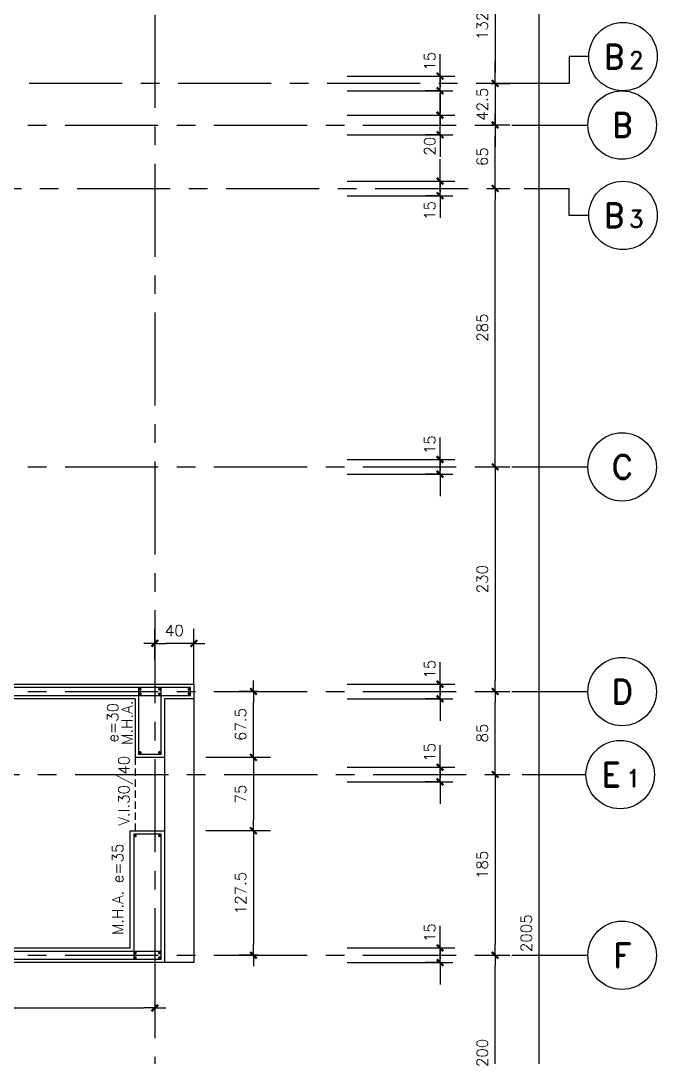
# Model space of a CAD drawing. Header units: millimetres. Extents: x -656330 to -652130, y 68248 to 71298.
# Drawn here: x -653562 to -652911, y 69704 to 70765 of the extents above; entities that cross this region are included whole.
import ezdxf
from ezdxf.enums import TextEntityAlignment as Align

# ---------------------------------------------------------------- set-up
doc = ezdxf.new("R2010")
doc.units = ezdxf.units.MM
doc.header["$LTSCALE"] = 30
doc.linetypes.add('CENTER', pattern=[50.8, 31.75, -6.35, 6.35, -6.35])
doc.linetypes.add('DASHED', pattern=[0.75, 0.5, -0.25])
for name, color, linetype in [('A-LINEA 015', 6, 'Continuous'), ('BORDE DE LOSAS', 3, 'Continuous'), ('COTAS', 5, 'Continuous'), ('Cotas2', 1, 'Continuous'), ('EJES', 1, 'CENTER'), ('MALLA', 1, 'Continuous'), ('MUROS', 5, 'Continuous'), ('SEGMENTOS1', 2, 'DASHED'), ('TEXTOS1', 9, 'Continuous'), ('VIGAS', 3, 'Continuous')]:
    doc.layers.add(name, color=color, linetype=linetype)
doc.styles.add('ROMAND', font='romand')
doc.styles.add('ROMANS', font='romans')
doc.dimstyles.new('ING-50', dxfattribs={"dimscale": 5, "dimtxt": 2.25, "dimasz": 2.25, "dimexe": 3, "dimexo": 0, "dimgap": 1.5, "dimtad": 1, "dimdec": 1, "dimzin": 12, "dimdsep": 46, "dimtxsty": 'ROMANS', "dimblk1": 'TICK1', "dimblk2": 'TICK1', "dimsah": 1, "dimcen": 0.09, "dimclrd": 2, "dimclre": 1, "dimclrt": 3, "dimadec": 1, "dimazin": 3, "dimtfac": 1, "dimtdec": 1, "dimtix": 1, "dimtmove": 2, "dimatfit": 3, "dimfxl": 3, "dimtolj": 1, "dimtzin": 12, "dimarcsym": 0})

# ---------------------------------------------------------------- blocks, each defined once
blk = doc.blocks.new('EJE-1')
at = {"color": 3, "linetype": 'Continuous'}
blk.add_circle((0, 0), 35, dxfattribs=at)
at = {"color": 5, "linetype": 'Continuous', "style": 'ROMAND'}
blk.add_attdef('0', text='', height=25, dxfattribs=at).set_placement((0.2, 0), align=Align.MIDDLE)
blk = doc.blocks.new('TICK1')
at = {"color": 2}
for points in [[(0, 0), (-1, 0)], [(0, 0), (1, 0)]]:
    blk.add_lwpolyline(points, dxfattribs=at)
at = {"color": 2, "const_width": 0.2}
blk.add_lwpolyline([(-0.3, -0.3), (0.3, 0.3)], dxfattribs=at)
blk = doc.blocks.new('*D19')
at = {"layer": 'COTAS', "color": 2, "lineweight": -2}
for p, q in [((-653132.8, 70097), (-653132.8, 70108.3)), ((-653132.8, 70070.8), (-653132.8, 70085.8)), ((-653132.8, 70059.5), (-653132.8, 70048.3))]:
    blk.add_line(p, q, dxfattribs=at)
at = {"layer": 'COTAS', "color": 1, "lineweight": -2}
for p, q in [((-653132.8, 70085.8), (-653117.8, 70085.8)), ((-653132.8, 70070.8), (-653147.8, 70070.8))]:
    blk.add_line(p, q, dxfattribs=at)
at = {"layer": 'Defpoints', "color": 0}
for p in [(-653132.8, 70085.8), (-653132.8, 70085.8), (-653132.8, 70070.8)]:
    blk.add_point(p, dxfattribs=at)
at = {"layer": 'COTAS', "color": 2, "lineweight": -2, "xscale": 11.25, "yscale": 11.25, "zscale": 11.25}
for p, rotation in [((-653132.8, 70085.8), 270), ((-653132.8, 70070.8), 90)]:
    blk.add_blockref('TICK1', p, dxfattribs=dict(at, rotation=rotation))
at = {"layer": 'COTAS', "color": 3, "insert": (-653143.3, 70101), "char_height": 11.25, "attachment_point": 5, "rotation": 90, "style": 'ROMANS'}
blk.add_mtext('\\A1;15', dxfattribs=at)
blk = doc.blocks.new('*D25')
at = {"layer": 'COTAS', "color": 1, "lineweight": -2}
for p, q in [((-653081, 70658.3), (-653061.5, 70658.3)), ((-653081, 70593.3), (-653061.5, 70593.3))]:
    blk.add_line(p, q, dxfattribs=at)
at = {"layer": 'COTAS', "color": 2, "lineweight": -2}
blk.add_line((-653076.5, 70604.5), (-653076.5, 70647), dxfattribs=at)
at = {"layer": 'Defpoints', "color": 0}
for p in [(-653081, 70658.3), (-653076.5, 70658.3), (-653081, 70593.3)]:
    blk.add_point(p, dxfattribs=at)
at = {"layer": 'COTAS', "color": 2, "lineweight": -2, "xscale": 11.25, "yscale": 11.25, "zscale": 11.25}
for p, rotation in [((-653076.5, 70658.3), 90), ((-653076.5, 70593.3), 270)]:
    blk.add_blockref('TICK1', p, dxfattribs=dict(at, rotation=rotation))
at = {"layer": 'COTAS', "color": 3, "insert": (-653089.6, 70625.8), "char_height": 11.25, "attachment_point": 5, "rotation": 90, "style": 'ROMANS'}
blk.add_mtext('\\A1;65', dxfattribs=at)
blk = doc.blocks.new('*D26')
at = {"layer": 'COTAS', "color": 1, "lineweight": -2}
for p, q in [((-653081, 70308.3), (-653061.5, 70308.3)), ((-653081, 70078.3), (-653061.5, 70078.3))]:
    blk.add_line(p, q, dxfattribs=at)
at = {"layer": 'COTAS', "color": 2, "lineweight": -2}
blk.add_line((-653076.5, 70297), (-653076.5, 70089.5), dxfattribs=at)
at = {"layer": 'Defpoints', "color": 0}
for p in [(-653081, 70308.3), (-653081, 70078.3), (-653076.5, 70078.3)]:
    blk.add_point(p, dxfattribs=at)
at = {"layer": 'COTAS', "color": 2, "lineweight": -2, "xscale": 11.25, "yscale": 11.25, "zscale": 11.25}
for p, rotation in [((-653076.5, 70308.3), 90), ((-653076.5, 70078.3), 270)]:
    blk.add_blockref('TICK1', p, dxfattribs=dict(at, rotation=rotation))
at = {"layer": 'COTAS', "color": 3, "insert": (-653089.6, 70193.3), "char_height": 11.25, "attachment_point": 5, "rotation": 90, "style": 'ROMANS'}
blk.add_mtext('\\A1;230', dxfattribs=at)
blk = doc.blocks.new('*D27')
at = {"layer": 'COTAS', "color": 1, "lineweight": -2}
for p, q in [((-653081, 70078.3), (-653061.5, 70078.3)), ((-653081, 69993.3), (-653061.5, 69993.3))]:
    blk.add_line(p, q, dxfattribs=at)
at = {"layer": 'COTAS', "color": 2, "lineweight": -2}
blk.add_line((-653076.5, 70004.5), (-653076.5, 70067), dxfattribs=at)
at = {"layer": 'Defpoints', "color": 0}
for p in [(-653081, 70078.3), (-653076.5, 70078.3), (-653081, 69993.3)]:
    blk.add_point(p, dxfattribs=at)
at = {"layer": 'COTAS', "color": 2, "lineweight": -2, "xscale": 11.25, "yscale": 11.25, "zscale": 11.25}
for p, rotation in [((-653076.5, 70078.3), 90), ((-653076.5, 69993.3), 270)]:
    blk.add_blockref('TICK1', p, dxfattribs=dict(at, rotation=rotation))
at = {"layer": 'COTAS', "color": 3, "insert": (-653089.6, 70035.8), "char_height": 11.25, "attachment_point": 5, "rotation": 90, "style": 'ROMANS'}
blk.add_mtext('\\A1;85', dxfattribs=at)
blk = doc.blocks.new('*D31')
at = {"layer": 'COTAS', "color": 1, "lineweight": -2}
for p, q in [((-653036, 70833.3), (-653016.5, 70833.3)), ((-653036, 68828.3), (-653016.5, 68828.3))]:
    blk.add_line(p, q, dxfattribs=at)
at = {"layer": 'COTAS', "color": 2, "lineweight": -2}
blk.add_line((-653031.5, 68839.5), (-653031.5, 70822), dxfattribs=at)
at = {"layer": 'Defpoints', "color": 0}
for p in [(-653036, 70833.3), (-653031.5, 70833.3), (-653036, 68828.3)]:
    blk.add_point(p, dxfattribs=at)
at = {"layer": 'COTAS', "color": 2, "lineweight": -2, "xscale": 11.25, "yscale": 11.25, "zscale": 11.25}
for p, rotation in [((-653031.5, 70833.3), 90), ((-653031.5, 68828.3), 270)]:
    blk.add_blockref('TICK1', p, dxfattribs=dict(at, rotation=rotation))
at = {"layer": 'COTAS', "color": 3, "insert": (-653044.6, 69830.8), "char_height": 11.25, "attachment_point": 5, "rotation": 90, "style": 'ROMANS'}
blk.add_mtext('\\A1;2005', dxfattribs=at)
blk = doc.blocks.new('eje-3')
at = {"color": 3, "linetype": 'Continuous'}
blk.add_circle((0, 0), 35, dxfattribs=at)
at = {"color": 5, "linetype": 'Continuous', "style": 'ROMAND'}
for height, p in [(25, (-9.2, 0)), (18, (13.7, -3.6))]:
    blk.add_attdef('0', text='', height=height, dxfattribs=at).set_placement(p, align=Align.MIDDLE)
blk = doc.blocks.new('*D90')
at = {"layer": 'COTAS', "color": 2, "lineweight": -2}
for p, q in [((-653132.8, 70012), (-653132.8, 70023.3)), ((-653132.8, 69985.8), (-653132.8, 70000.8)), ((-653132.8, 69974.5), (-653132.8, 69963.3))]:
    blk.add_line(p, q, dxfattribs=at)
at = {"layer": 'COTAS', "color": 1, "lineweight": -2}
for p, q in [((-653132.8, 70000.8), (-653117.8, 70000.8)), ((-653132.8, 69985.8), (-653147.8, 69985.8))]:
    blk.add_line(p, q, dxfattribs=at)
at = {"layer": 'Defpoints', "color": 0}
for p in [(-653132.8, 70000.8), (-653132.8, 70000.8), (-653132.8, 69985.8)]:
    blk.add_point(p, dxfattribs=at)
at = {"layer": 'COTAS', "color": 2, "lineweight": -2, "xscale": 11.25, "yscale": 11.25, "zscale": 11.25}
for p, rotation in [((-653132.8, 70000.8), 270), ((-653132.8, 69985.8), 90)]:
    blk.add_blockref('TICK1', p, dxfattribs=dict(at, rotation=rotation))
at = {"layer": 'COTAS', "color": 3, "insert": (-653143.3, 70016), "char_height": 11.25, "attachment_point": 5, "rotation": 90, "style": 'ROMANS'}
blk.add_mtext('\\A1;15', dxfattribs=at)
blk = doc.blocks.new('*D91')
at = {"layer": 'COTAS', "color": 2, "lineweight": -2}
for p, q in [((-653132.8, 70327), (-653132.8, 70338.3)), ((-653132.8, 70300.8), (-653132.8, 70315.8)), ((-653132.8, 70289.5), (-653132.8, 70278.3))]:
    blk.add_line(p, q, dxfattribs=at)
at = {"layer": 'COTAS', "color": 1, "lineweight": -2}
for p, q in [((-653132.8, 70315.8), (-653117.8, 70315.8)), ((-653132.8, 70300.8), (-653147.8, 70300.8))]:
    blk.add_line(p, q, dxfattribs=at)
at = {"layer": 'Defpoints', "color": 0}
for p in [(-653132.8, 70315.8), (-653132.8, 70315.8), (-653132.8, 70300.8)]:
    blk.add_point(p, dxfattribs=at)
at = {"layer": 'COTAS', "color": 2, "lineweight": -2, "xscale": 11.25, "yscale": 11.25, "zscale": 11.25}
for p, rotation in [((-653132.8, 70315.8), 270), ((-653132.8, 70300.8), 90)]:
    blk.add_blockref('TICK1', p, dxfattribs=dict(at, rotation=rotation))
at = {"layer": 'COTAS', "color": 3, "insert": (-653143.3, 70331), "char_height": 11.25, "attachment_point": 5, "rotation": 90, "style": 'ROMANS'}
blk.add_mtext('\\A1;15', dxfattribs=at)
blk = doc.blocks.new('*D92')
at = {"layer": 'COTAS', "color": 2, "lineweight": -2}
for p, q in [((-653132.8, 70679.5), (-653132.8, 70690.8)), ((-653132.8, 70648.3), (-653132.8, 70668.3)), ((-653132.8, 70637), (-653132.8, 70625.8))]:
    blk.add_line(p, q, dxfattribs=at)
at = {"layer": 'COTAS', "color": 1, "lineweight": -2}
for p, q in [((-653132.8, 70668.3), (-653117.8, 70668.3)), ((-653132.8, 70648.3), (-653147.8, 70648.3))]:
    blk.add_line(p, q, dxfattribs=at)
at = {"layer": 'Defpoints', "color": 0}
for p in [(-653132.8, 70668.3), (-653132.8, 70668.3), (-653132.8, 70648.3)]:
    blk.add_point(p, dxfattribs=at)
at = {"layer": 'COTAS', "color": 2, "lineweight": -2, "xscale": 11.25, "yscale": 11.25, "zscale": 11.25}
for p, rotation in [((-653132.8, 70668.3), 270), ((-653132.8, 70648.3), 90)]:
    blk.add_blockref('TICK1', p, dxfattribs=dict(at, rotation=rotation))
at = {"layer": 'COTAS', "color": 3, "insert": (-653143.3, 70636.6), "char_height": 11.25, "attachment_point": 5, "rotation": 90, "style": 'ROMANS'}
blk.add_mtext('\\A1;20', dxfattribs=at)
blk = doc.blocks.new('*D93')
at = {"layer": 'COTAS', "color": 2, "lineweight": -2}
for p, q in [((-653076.5, 70712), (-653076.5, 70723.3)), ((-653076.5, 70700.8), (-653076.5, 70658.3)), ((-653076.5, 70647), (-653076.5, 70635.8))]:
    blk.add_line(p, q, dxfattribs=at)
at = {"layer": 'COTAS', "color": 1, "lineweight": -2}
for p, q in [((-653081, 70700.8), (-653061.5, 70700.8)), ((-653081, 70658.3), (-653061.5, 70658.3))]:
    blk.add_line(p, q, dxfattribs=at)
at = {"layer": 'Defpoints', "color": 0}
for p in [(-653081, 70700.8), (-653081, 70658.3), (-653076.5, 70658.3)]:
    blk.add_point(p, dxfattribs=at)
at = {"layer": 'COTAS', "color": 2, "lineweight": -2, "xscale": 11.25, "yscale": 11.25, "zscale": 11.25}
for p, rotation in [((-653076.5, 70700.8), 270), ((-653076.5, 70658.3), 90)]:
    blk.add_blockref('TICK1', p, dxfattribs=dict(at, rotation=rotation))
at = {"layer": 'COTAS', "color": 3, "insert": (-653089.6, 70679.5), "char_height": 11.25, "attachment_point": 5, "rotation": 90, "style": 'ROMANS'}
blk.add_mtext('\\A1;42.5', dxfattribs=at)
blk = doc.blocks.new('*D119')
at = {"layer": 'COTAS', "color": 1, "lineweight": -2}
for p, q in [((-653081, 69993.3), (-653061.5, 69993.3)), ((-653081, 69808.3), (-653061.5, 69808.3))]:
    blk.add_line(p, q, dxfattribs=at)
at = {"layer": 'COTAS', "color": 2, "lineweight": -2}
blk.add_line((-653076.5, 69982), (-653076.5, 69819.5), dxfattribs=at)
at = {"layer": 'Defpoints', "color": 0}
for p in [(-653081, 69993.3), (-653081, 69808.3), (-653076.5, 69808.3)]:
    blk.add_point(p, dxfattribs=at)
at = {"layer": 'COTAS', "color": 2, "lineweight": -2, "xscale": 11.25, "yscale": 11.25, "zscale": 11.25}
for p, rotation in [((-653076.5, 69993.3), 90), ((-653076.5, 69808.3), 270)]:
    blk.add_blockref('TICK1', p, dxfattribs=dict(at, rotation=rotation))
at = {"layer": 'COTAS', "color": 3, "insert": (-653089.6, 69900.8), "char_height": 11.25, "attachment_point": 5, "rotation": 90, "style": 'ROMANS'}
blk.add_mtext('\\A1;185', dxfattribs=at)
blk = doc.blocks.new('*D135')
at = {"layer": 'COTAS', "color": 1, "lineweight": -2}
for p, q in [((-653081, 70833.3), (-653061.5, 70833.3)), ((-653081, 70700.8), (-653061.5, 70700.8))]:
    blk.add_line(p, q, dxfattribs=at)
at = {"layer": 'COTAS', "color": 2, "lineweight": -2}
blk.add_line((-653076.5, 70822), (-653076.5, 70712), dxfattribs=at)
at = {"layer": 'Defpoints', "color": 0}
for p in [(-653081, 70833.3), (-653081, 70700.8), (-653076.5, 70700.8)]:
    blk.add_point(p, dxfattribs=at)
at = {"layer": 'COTAS', "color": 2, "lineweight": -2, "xscale": 11.25, "yscale": 11.25, "zscale": 11.25}
for p, rotation in [((-653076.5, 70833.3), 90), ((-653076.5, 70700.8), 270)]:
    blk.add_blockref('TICK1', p, dxfattribs=dict(at, rotation=rotation))
at = {"layer": 'COTAS', "color": 3, "insert": (-653089.6, 70767), "char_height": 11.25, "attachment_point": 5, "rotation": 90, "style": 'ROMANS'}
blk.add_mtext('\\A1;132.5', dxfattribs=at)
blk = doc.blocks.new('*D136')
at = {"layer": 'COTAS', "color": 1, "lineweight": -2}
for p, q in [((-653081, 70593.3), (-653061.5, 70593.3)), ((-653081, 70308.3), (-653061.5, 70308.3))]:
    blk.add_line(p, q, dxfattribs=at)
at = {"layer": 'COTAS', "color": 2, "lineweight": -2}
blk.add_line((-653076.5, 70319.5), (-653076.5, 70582), dxfattribs=at)
at = {"layer": 'Defpoints', "color": 0}
for p in [(-653081, 70593.3), (-653076.5, 70593.3), (-653081, 70308.3)]:
    blk.add_point(p, dxfattribs=at)
at = {"layer": 'COTAS', "color": 2, "lineweight": -2, "xscale": 11.25, "yscale": 11.25, "zscale": 11.25}
for p, rotation in [((-653076.5, 70593.3), 90), ((-653076.5, 70308.3), 270)]:
    blk.add_blockref('TICK1', p, dxfattribs=dict(at, rotation=rotation))
at = {"layer": 'COTAS', "color": 3, "insert": (-653089.6, 70450.8), "char_height": 11.25, "attachment_point": 5, "rotation": 90, "style": 'ROMANS'}
blk.add_mtext('\\A1;285', dxfattribs=at)
blk = doc.blocks.new('*D137')
at = {"layer": 'COTAS', "color": 2, "lineweight": -2}
for p, q in [((-653132.8, 70719.5), (-653132.8, 70730.8)), ((-653132.8, 70693.3), (-653132.8, 70708.3)), ((-653132.8, 70682), (-653132.8, 70670.8))]:
    blk.add_line(p, q, dxfattribs=at)
at = {"layer": 'COTAS', "color": 1, "lineweight": -2}
for p, q in [((-653132.8, 70708.3), (-653117.8, 70708.3)), ((-653132.8, 70693.3), (-653147.8, 70693.3))]:
    blk.add_line(p, q, dxfattribs=at)
at = {"layer": 'Defpoints', "color": 0}
for p in [(-653132.8, 70708.3), (-653132.8, 70708.3), (-653132.8, 70693.3)]:
    blk.add_point(p, dxfattribs=at)
at = {"layer": 'COTAS', "color": 2, "lineweight": -2, "xscale": 11.25, "yscale": 11.25, "zscale": 11.25}
for p, rotation in [((-653132.8, 70708.3), 270), ((-653132.8, 70693.3), 90)]:
    blk.add_blockref('TICK1', p, dxfattribs=dict(at, rotation=rotation))
at = {"layer": 'COTAS', "color": 3, "insert": (-653143.3, 70723.5), "char_height": 11.25, "attachment_point": 5, "rotation": 90, "style": 'ROMANS'}
blk.add_mtext('\\A1;15', dxfattribs=at)
blk = doc.blocks.new('*D138')
at = {"layer": 'COTAS', "color": 2, "lineweight": -2}
for p, q in [((-653132.8, 70612), (-653132.8, 70623.3)), ((-653132.8, 70585.8), (-653132.8, 70600.8)), ((-653132.8, 70574.5), (-653132.8, 70563.3))]:
    blk.add_line(p, q, dxfattribs=at)
at = {"layer": 'COTAS', "color": 1, "lineweight": -2}
for p, q in [((-653132.8, 70600.8), (-653117.8, 70600.8)), ((-653132.8, 70585.8), (-653147.8, 70585.8))]:
    blk.add_line(p, q, dxfattribs=at)
at = {"layer": 'Defpoints', "color": 0}
for p in [(-653132.8, 70600.8), (-653132.8, 70600.8), (-653132.8, 70585.8)]:
    blk.add_point(p, dxfattribs=at)
at = {"layer": 'COTAS', "color": 2, "lineweight": -2, "xscale": 11.25, "yscale": 11.25, "zscale": 11.25}
for p, rotation in [((-653132.8, 70600.8), 270), ((-653132.8, 70585.8), 90)]:
    blk.add_blockref('TICK1', p, dxfattribs=dict(at, rotation=rotation))
at = {"layer": 'COTAS', "color": 3, "insert": (-653143.3, 70570.7), "char_height": 11.25, "attachment_point": 5, "rotation": 90, "style": 'ROMANS'}
blk.add_mtext('\\A1;15', dxfattribs=at)
blk = doc.blocks.new('*D152')
at = {"layer": 'COTAS', "color": 1, "lineweight": -2}
for p, q in [((-653081, 69808.3), (-653061.5, 69808.3)), ((-653081, 69608.3), (-653061.5, 69608.3))]:
    blk.add_line(p, q, dxfattribs=at)
at = {"layer": 'COTAS', "color": 2, "lineweight": -2}
blk.add_line((-653076.5, 69619.5), (-653076.5, 69797), dxfattribs=at)
at = {"layer": 'Defpoints', "color": 0}
for p in [(-653081, 69808.3), (-653076.5, 69808.3), (-653081, 69608.3)]:
    blk.add_point(p, dxfattribs=at)
at = {"layer": 'COTAS', "color": 2, "lineweight": -2, "xscale": 11.25, "yscale": 11.25, "zscale": 11.25}
for p, rotation in [((-653076.5, 69808.3), 90), ((-653076.5, 69608.3), 270)]:
    blk.add_blockref('TICK1', p, dxfattribs=dict(at, rotation=rotation))
at = {"layer": 'COTAS', "color": 3, "insert": (-653089.6, 69708.3), "char_height": 11.25, "attachment_point": 5, "rotation": 90, "style": 'ROMANS'}
blk.add_mtext('\\A1;200', dxfattribs=at)
blk = doc.blocks.new('*D153')
at = {"layer": 'COTAS', "color": 2, "lineweight": -2}
for p, q in [((-653132.8, 69827), (-653132.8, 69838.3)), ((-653132.8, 69800.8), (-653132.8, 69815.8)), ((-653132.8, 69789.5), (-653132.8, 69778.3))]:
    blk.add_line(p, q, dxfattribs=at)
at = {"layer": 'COTAS', "color": 1, "lineweight": -2}
for p, q in [((-653132.8, 69815.8), (-653117.8, 69815.8)), ((-653132.8, 69800.8), (-653147.8, 69800.8))]:
    blk.add_line(p, q, dxfattribs=at)
at = {"layer": 'Defpoints', "color": 0}
for p in [(-653132.8, 69815.8), (-653132.8, 69815.8), (-653132.8, 69800.8)]:
    blk.add_point(p, dxfattribs=at)
at = {"layer": 'COTAS', "color": 2, "lineweight": -2, "xscale": 11.25, "yscale": 11.25, "zscale": 11.25}
for p, rotation in [((-653132.8, 69815.8), 270), ((-653132.8, 69800.8), 90)]:
    blk.add_blockref('TICK1', p, dxfattribs=dict(at, rotation=rotation))
at = {"layer": 'COTAS', "color": 3, "insert": (-653143.3, 69831.4), "char_height": 11.25, "attachment_point": 5, "rotation": 90, "style": 'ROMANS'}
blk.add_mtext('\\A1;15', dxfattribs=at)
blk = doc.blocks.new('*D198')
at = {"layer": 'COTAS', "color": 1, "lineweight": -2}
for p, q in [((-653319.2, 70010.8), (-653338.7, 70010.8)), ((-653319.2, 69935.8), (-653338.7, 69935.8))]:
    blk.add_line(p, q, dxfattribs=at)
at = {"layer": 'COTAS', "color": 2, "lineweight": -2}
blk.add_line((-653323.7, 69999.5), (-653323.7, 69947), dxfattribs=at)
at = {"layer": 'Defpoints', "color": 0}
for p in [(-653319.2, 70010.8), (-653323.7, 69935.8), (-653319.2, 69935.8)]:
    blk.add_point(p, dxfattribs=at)
at = {"layer": 'COTAS', "color": 2, "lineweight": -2, "xscale": 11.25, "yscale": 11.25, "zscale": 11.25}
for p, rotation in [((-653323.7, 70010.8), 90), ((-653323.7, 69935.8), 270)]:
    blk.add_blockref('TICK1', p, dxfattribs=dict(at, rotation=rotation))
at = {"layer": 'COTAS', "color": 3, "insert": (-653336.8, 69973.3), "char_height": 11.25, "attachment_point": 5, "rotation": 90, "style": 'ROMANS'}
blk.add_mtext('\\A1;75', dxfattribs=at)
blk = doc.blocks.new('*D199')
at = {"layer": 'COTAS', "color": 1, "lineweight": -2}
for p, q in [((-653319.2, 69935.8), (-653338.7, 69935.8)), ((-653319.2, 69808.3), (-653338.7, 69808.3))]:
    blk.add_line(p, q, dxfattribs=at)
at = {"layer": 'COTAS', "color": 2, "lineweight": -2}
blk.add_line((-653323.7, 69924.5), (-653323.7, 69819.5), dxfattribs=at)
at = {"layer": 'Defpoints', "color": 0}
for p in [(-653319.2, 69935.8), (-653323.7, 69808.3), (-653319.2, 69808.3)]:
    blk.add_point(p, dxfattribs=at)
at = {"layer": 'COTAS', "color": 2, "lineweight": -2, "xscale": 11.25, "yscale": 11.25, "zscale": 11.25}
for p, rotation in [((-653323.7, 69935.8), 90), ((-653323.7, 69808.3), 270)]:
    blk.add_blockref('TICK1', p, dxfattribs=dict(at, rotation=rotation))
at = {"layer": 'COTAS', "color": 3, "insert": (-653336.8, 69872), "char_height": 11.25, "attachment_point": 5, "rotation": 90, "style": 'ROMANS'}
blk.add_mtext('\\A1;127.5', dxfattribs=at)
blk = doc.blocks.new('*D211')
at = {"layer": 'COTAS', "color": 1, "lineweight": -2}
for p, q in [((-653874.6, 69800.8), (-653874.6, 69739.3)), ((-653424.6, 69775.7), (-653424.6, 69739.3))]:
    blk.add_line(p, q, dxfattribs=at)
at = {"layer": 'COTAS', "color": 2, "lineweight": -2}
blk.add_line((-653863.4, 69754.3), (-653435.9, 69754.3), dxfattribs=at)
at = {"layer": 'Defpoints', "color": 0}
for p in [(-653874.6, 69800.8), (-653424.6, 69775.7), (-653424.6, 69754.3)]:
    blk.add_point(p, dxfattribs=at)
at = {"layer": 'COTAS', "color": 2, "lineweight": -2, "xscale": 11.25, "yscale": 11.25, "zscale": 11.25, "rotation": 180}
blk.add_blockref('TICK1', (-653874.6, 69754.3), dxfattribs=at)
at = {"layer": 'COTAS', "color": 2, "lineweight": -2, "xscale": 11.25, "yscale": 11.25, "zscale": 11.25}
blk.add_blockref('TICK1', (-653424.6, 69754.3), dxfattribs=at)
at = {"layer": 'COTAS', "color": 3, "insert": (-653649.6, 69767.5), "char_height": 11.25, "attachment_point": 5, "style": 'ROMANS'}
blk.add_mtext('\\A1;450', dxfattribs=at)
blk = doc.blocks.new('*D212')
at = {"layer": 'COTAS', "color": 1, "lineweight": -2}
for p, q in [((-653319.2, 70078.3), (-653338.7, 70078.3)), ((-653319.2, 70010.8), (-653338.7, 70010.8))]:
    blk.add_line(p, q, dxfattribs=at)
at = {"layer": 'COTAS', "color": 2, "lineweight": -2}
blk.add_line((-653323.7, 70022), (-653323.7, 70067), dxfattribs=at)
at = {"layer": 'Defpoints', "color": 0}
for p in [(-653323.7, 70078.3), (-653319.2, 70078.3), (-653319.2, 70010.8)]:
    blk.add_point(p, dxfattribs=at)
at = {"layer": 'COTAS', "color": 2, "lineweight": -2, "xscale": 11.25, "yscale": 11.25, "zscale": 11.25}
for p, rotation in [((-653323.7, 70078.3), 90), ((-653323.7, 70010.8), 270)]:
    blk.add_blockref('TICK1', p, dxfattribs=dict(at, rotation=rotation))
at = {"layer": 'COTAS', "color": 3, "insert": (-653336.8, 70044.5), "char_height": 11.25, "attachment_point": 5, "rotation": 90, "style": 'ROMANS'}
blk.add_mtext('\\A1;67.5', dxfattribs=at)
blk = doc.blocks.new('*D213')
at = {"layer": 'COTAS', "color": 1, "lineweight": -2}
for p, q in [((-653424.6, 70111), (-653424.6, 70142.6)), ((-653384.6, 70085.8), (-653384.6, 70142.6))]:
    blk.add_line(p, q, dxfattribs=at)
at = {"layer": 'COTAS', "color": 2, "lineweight": -2}
blk.add_line((-653395.9, 70127.6), (-653413.4, 70127.6), dxfattribs=at)
at = {"layer": 'Defpoints', "color": 0}
for p in [(-653424.6, 70127.6), (-653424.6, 70111), (-653384.6, 70085.8)]:
    blk.add_point(p, dxfattribs=at)
at = {"layer": 'COTAS', "color": 2, "lineweight": -2, "xscale": 11.25, "yscale": 11.25, "zscale": 11.25, "rotation": 180}
blk.add_blockref('TICK1', (-653424.6, 70127.6), dxfattribs=at)
at = {"layer": 'COTAS', "color": 2, "lineweight": -2, "xscale": 11.25, "yscale": 11.25, "zscale": 11.25}
blk.add_blockref('TICK1', (-653384.6, 70127.6), dxfattribs=at)
at = {"layer": 'COTAS', "color": 3, "insert": (-653404.6, 70140.7), "char_height": 11.25, "attachment_point": 5, "style": 'ROMANS'}
blk.add_mtext('\\A1;40', dxfattribs=at)

msp = doc.modelspace()

# ---------------------------------------------------------------- linework, layer by layer
at = {"layer": 'BORDE DE LOSAS', "ltscale": 0.5}
msp.add_lwpolyline([(-653384.648, 70070.753), (-653384.648, 69800.753), (-653414.648, 69800.753)], dxfattribs=at)
at = {"layer": 'Cotas2'}
for p, q in [((-653227.837, 70708.253), (-653119.841, 70708.253)), ((-653227.837, 70693.253), (-653119.841, 70693.253)), ((-653227.837, 70668.253), (-653119.841, 70668.253)), ((-653227.837, 70648.253), (-653119.841, 70648.253)), ((-653227.837, 70600.753), (-653119.841, 70600.753)), ((-653227.837, 70585.753), (-653119.841, 70585.753)), ((-653227.837, 70315.753), (-653119.841, 70315.753)), ((-653227.837, 70300.753), (-653119.841, 70300.753)), ((-653227.837, 70085.753), (-653119.841, 70085.753)), ((-653227.837, 70070.753), (-653119.841, 70070.753)), ((-653306.19, 70010.753), (-653372.477, 70010.753)), ((-653227.837, 70000.753), (-653119.841, 70000.753)), ((-653227.837, 69985.753), (-653119.841, 69985.753)), ((-653306.19, 69935.753), (-653372.477, 69935.753)), ((-653227.837, 69815.753), (-653119.841, 69815.753)), ((-653227.837, 69800.753), (-653119.841, 69800.753))]:
    msp.add_line(p, q, dxfattribs=at)
at = {"layer": 'EJES', "ltscale": 0.1}
for p, q in [((-653424.648, 71228.253), (-653424.648, 68448.253)), ((-652980.626, 70728.253), (-653000.626, 70728.253)), ((-653000.626, 70728.253), (-653000.626, 70700.753)), ((-653000.626, 70700.753), (-654588.049, 70700.753)), ((-656259.648, 70658.253), (-652981.525, 70658.253)), ((-653808.763, 70593.253), (-653000.626, 70593.253)), ((-653000.626, 70565.753), (-653000.626, 70593.253)), ((-652980.626, 70565.753), (-653000.626, 70565.753)), ((-656259.648, 70308.253), (-652981.525, 70308.253)), ((-656259.648, 70078.253), (-652981.525, 70078.253)), ((-654725.177, 69993.253), (-652983.526, 69993.253)), ((-656259.648, 69808.253), (-652983.157, 69808.253))]:
    msp.add_line(p, q, dxfattribs=at)
at = {"layer": 'MALLA', "ltscale": 0.5}
for p, q in [((-653388.148, 70082.253), (-654758.648, 70082.253)), ((-653441.148, 70082.253), (-653441.148, 70014.253)), ((-653418.148, 70014.253), (-653418.148, 70082.253)), ((-653388.148, 70074.253), (-653388.148, 70082.253)), ((-654758.648, 70074.253), (-653388.148, 70074.253)), ((-653441.148, 70014.253), (-653418.148, 70014.253)), ((-653418.148, 69932.253), (-653446.148, 69932.253)), ((-653446.148, 69932.253), (-653446.148, 69804.253)), ((-653418.148, 69804.253), (-653418.148, 69932.253)), ((-653418.148, 69812.253), (-653871.148, 69812.253)), ((-653871.148, 69804.253), (-653418.148, 69804.253))]:
    msp.add_line(p, q, dxfattribs=at)
at = {"layer": 'MALLA', "ltscale": 0.5, "const_width": 1.5}
for points in [[(-653440.307, 70080.662, 1), (-653438.807, 70080.662, 1)], [(-653420.489, 70080.662, 1), (-653418.989, 70080.662, 1)], [(-653390.375, 70080.668, 1), (-653388.875, 70080.668, 1)], [(-653440.307, 70075.816, 1), (-653438.807, 70075.816, 1)], [(-653420.489, 70075.816, 1), (-653418.989, 70075.816, 1)], [(-653390.375, 70075.844, 1), (-653388.875, 70075.844, 1)], [(-653440.307, 70015.844, 1), (-653438.807, 70015.844, 1)], [(-653420.489, 70015.844, 1), (-653418.989, 70015.844, 1)], [(-653445.307, 69930.662, 1), (-653443.807, 69930.662, 1)], [(-653420.489, 69930.662, 1), (-653418.989, 69930.662, 1)], [(-653445.307, 69810.685, 1), (-653443.807, 69810.685, 1)], [(-653445.307, 69805.844, 1), (-653443.807, 69805.844, 1)], [(-653420.489, 69810.685, 1), (-653418.989, 69810.685, 1)], [(-653420.489, 69805.844, 1), (-653418.989, 69805.844, 1)]]:
    msp.add_lwpolyline(points, format="xyb", close=True, dxfattribs=at)
at = {"layer": 'MUROS'}
for p, q in [((-653444.648, 70070.753), (-653444.648, 70010.753)), ((-653414.648, 70070.753), (-653414.648, 70010.753)), ((-653414.648, 70010.753), (-653444.648, 70010.753))]:
    msp.add_line(p, q, dxfattribs=at)
at = {"layer": 'MUROS', "ltscale": 0.5}
for p, q in [((-653449.648, 69935.753), (-653414.648, 69935.753)), ((-653449.648, 69815.753), (-653449.648, 69935.753)), ((-653414.648, 69935.753), (-653414.648, 69800.753)), ((-653874.648, 69815.753), (-653449.648, 69815.753)), ((-653414.648, 69800.753), (-653874.648, 69800.753))]:
    msp.add_line(p, q, dxfattribs=at)
at = {"layer": 'MUROS'}
for points in [[(-654024.648, 70085.753), (-653384.648, 70085.753), (-653384.648, 70070.753), (-653414.648, 70070.753)], [(-653444.648, 70070.753), (-654024.648, 70070.753)]]:
    msp.add_lwpolyline(points, dxfattribs=at)
at = {"layer": 'SEGMENTOS1', "ltscale": 0.5}
msp.add_line((-653444.648, 70010.753), (-653444.648, 69935.753), dxfattribs=at)
at = {"layer": 'VIGAS', "ltscale": 0.5}
msp.add_line((-653414.648, 70010.753), (-653414.648, 69935.753), dxfattribs=at)

# ---------------------------------------------------------------- block references
at = {"layer": 'A-LINEA 015', "ltscale": 0.5}
ref = msp.add_blockref('eje-3', (-652945.626, 70728.253), dxfattribs=at)
ref.add_attrib('0', 'B', dxfattribs={"layer": '0', "color": 5, "linetype": 'Continuous', "height": 25, "style": 'ROMAND'}).set_placement((-652954.817, 70728.253), align=Align.MIDDLE)
ref.add_attrib('0', '2', dxfattribs={"layer": '0', "color": 5, "linetype": 'Continuous', "height": 18, "style": 'ROMAND'}).set_placement((-652931.94, 70724.67), align=Align.MIDDLE)
for p, values in [((-652946.525, 70658.253), {'0': 'B'}), ((-652946.525, 70308.253), {'0': 'C'}), ((-652946.525, 70078.253), {'0': 'D'}), ((-652946.525, 69808.253), {'0': 'F'})]:
    msp.add_blockref('EJE-1', p, dxfattribs=at).add_auto_attribs(values)
ref = msp.add_blockref('eje-3', (-652945.626, 70565.753), dxfattribs=at)
ref.add_attrib('0', 'B', dxfattribs={"layer": '0', "color": 5, "linetype": 'Continuous', "height": 25, "style": 'ROMAND'}).set_placement((-652954.817, 70565.753), align=Align.MIDDLE)
ref.add_attrib('0', '3', dxfattribs={"layer": '0', "color": 5, "linetype": 'Continuous', "height": 18, "style": 'ROMAND'}).set_placement((-652931.94, 70562.17), align=Align.MIDDLE)
ref = msp.add_blockref('eje-3', (-652948.526, 69993.253), dxfattribs=at)
ref.add_attrib('0', 'E', dxfattribs={"layer": '0', "color": 5, "linetype": 'Continuous', "height": 25, "style": 'ROMAND'}).set_placement((-652957.717, 69993.253), align=Align.MIDDLE)
ref.add_attrib('0', '1', dxfattribs={"layer": '0', "color": 5, "linetype": 'Continuous', "height": 18, "style": 'ROMAND'}).set_placement((-652934.84, 69989.67), align=Align.MIDDLE)

# ---------------------------------------------------------------- texts
at = {"layer": 'TEXTOS1', "style": 'ROMANS'}
for s, p in [('e=30', (-653462.042, 70046.301)), ('M.H.A.', (-653447.326, 70046.301)), ('V.I.30/40', (-653450.501, 69976.802)), ('M.H.A. e=35', (-653456.853, 69875.749))]:
    msp.add_text(s, height=11.25, rotation=90, dxfattribs=at).set_placement(p, align=Align.CENTER)

# ---------------------------------------------------------------- dimensions: what is measured, and where the dimension line sits
at = {"layer": 'COTAS'}
for base, p1, p2, angle, picture, middle in [((-653076.525, 70700.753), (-653081.025, 70833.253), (-653081.025, 70700.753), 270, '*D135', (-653089.65, 70767.003)), ((-653031.525, 70833.253), (-653036.025, 68828.253), (-653036.025, 70833.253), 90, '*D31', (-653044.65, 69830.753)), ((-653076.525, 70658.253), (-653081.025, 70700.753), (-653081.025, 70658.253), 270, '*D93', (-653089.65, 70679.503)), ((-653076.525, 70658.253), (-653081.025, 70593.253), (-653081.025, 70658.253), 90, '*D25', (-653089.65, 70625.753)), ((-653076.525, 70593.253), (-653081.025, 70308.253), (-653081.025, 70593.253), 90, '*D136', (-653089.65, 70450.753)), ((-653076.525, 70078.253), (-653081.025, 70308.253), (-653081.025, 70078.253), 270, '*D26', (-653089.65, 70193.253)), ((-653323.72, 70078.253), (-653319.22, 70010.753), (-653319.22, 70078.253), 90, '*D212', (-653336.845, 70044.503)), ((-653076.525, 70078.253), (-653081.025, 69993.253), (-653081.025, 70078.253), 90, '*D27', (-653089.65, 70035.753)), ((-653323.72, 69935.753), (-653319.22, 70010.753), (-653319.22, 69935.753), 270, '*D198', (-653336.845, 69973.253)), ((-653076.525, 69808.253), (-653081.025, 69993.253), (-653081.025, 69808.253), 270, '*D119', (-653089.65, 69900.753)), ((-653323.72, 69808.253), (-653319.22, 69935.753), (-653319.22, 69808.253), 270, '*D199', (-653336.845, 69872.003)), ((-653076.525, 69808.253), (-653081.025, 69608.253), (-653081.025, 69808.253), 90, '*D152', (-653089.65, 69708.253)), ((-653424.648, 69754.342), (-653874.648, 69800.753), (-653424.648, 69775.68), 180, '*D211', (-653649.648, 69767.467))]:
    dim = msp.add_linear_dim(base=base, p1=p1, p2=p2, angle=angle, dimstyle='ING-50', dxfattribs=at)
    dim.commit()
    dim.dimension.update_dxf_attribs({"geometry": picture, "text_midpoint": middle})
for base, p1, p2, picture, middle in [((-653132.837, 70708.253), (-653132.837, 70693.253), (-653132.837, 70708.253), '*D137', (-653143.283, 70723.458)), ((-653132.837, 70668.253), (-653132.837, 70648.253), (-653132.837, 70668.253), '*D92', (-653143.283, 70636.642)), ((-653132.837, 70600.753), (-653132.837, 70585.753), (-653132.837, 70600.753), '*D138', (-653143.283, 70570.666)), ((-653132.837, 70315.753), (-653132.837, 70300.753), (-653132.837, 70315.753), '*D91', (-653143.283, 70330.958)), ((-653132.837, 70085.753), (-653132.837, 70070.753), (-653132.837, 70085.753), '*D19', (-653143.283, 70100.958)), ((-653132.837, 70000.753), (-653132.837, 69985.753), (-653132.837, 70000.753), '*D90', (-653143.283, 70015.958)), ((-653132.837, 69815.753), (-653132.837, 69800.753), (-653132.837, 69815.753), '*D153', (-653143.283, 69831.368))]:
    dim = msp.add_linear_dim(base=base, p1=p1, p2=p2, angle=90, dimstyle='ING-50', dxfattribs=at)
    dim.commit()
    dim.dimension.update_dxf_attribs({"geometry": picture, "text_midpoint": middle, "dimtype": 160})
dim = msp.add_linear_dim(base=(-653424.648, 70127.568), p1=(-653384.648, 70085.753), p2=(-653424.648, 70110.993), dimstyle='ING-50', dxfattribs=at)
dim.commit()
dim.dimension.update_dxf_attribs({"geometry": '*D213', "text_midpoint": (-653404.648, 70140.693)})

doc.saveas('drawing.dxf')
